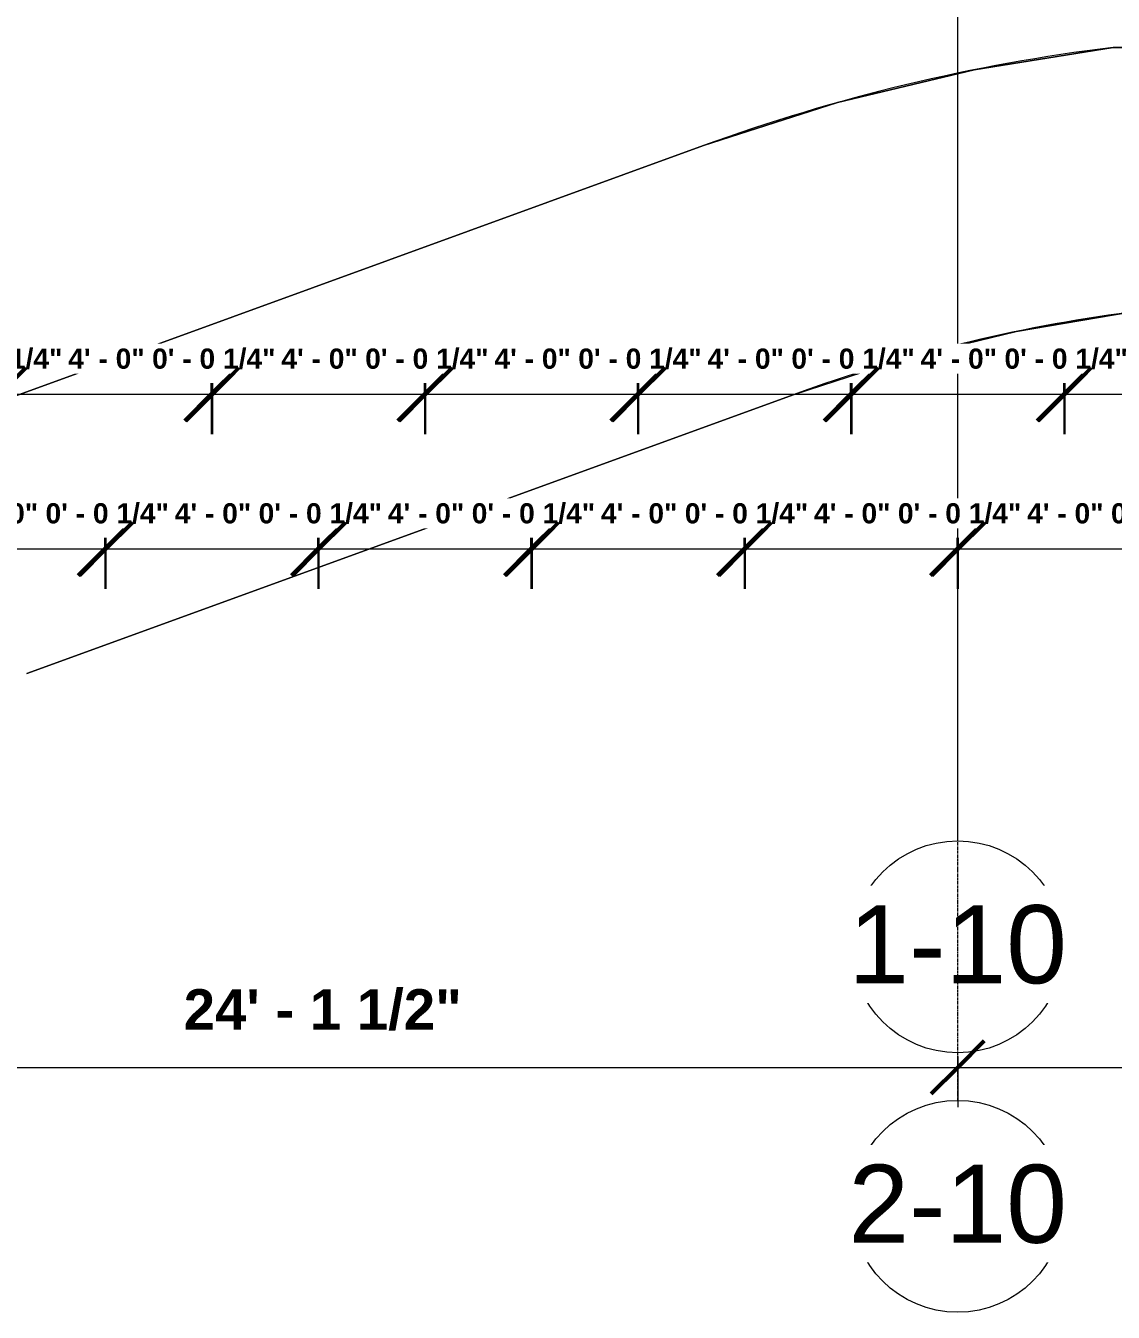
# Model space of a CAD drawing. Header units: inches. Extents: x 21568 to 24810, y -23559 to -20467.
# Drawn here: x 23453.9 to 23700.1, y -23178.6 to -22887.2 of the extents above; entities that cross this region are included whole.
import ezdxf

# ---------------------------------------------------------------- set-up
doc = ezdxf.new("R2010")
doc.units = ezdxf.units.IN
doc.header["$MEASUREMENT"] = 0
doc.linetypes.add('Grid Line 1_2_', pattern=[0.875, 0.5, -0.125, 0.125, -0.125])
for name, color, linetype, lineweight in [('A-ANNO-DIMS', 211, 'Continuous', 9), ('A-ANNO-DIMS-96', 211, 'Continuous', 9), ('A-SITE-ROAD', 130, 'Continuous', 20), ('A-SITE-SWLK', 140, 'Continuous', 20), ('C-TOPO', 7, 'Continuous', 20), ('S-GRID', 1, 'Continuous', 9), ('S-GRID-IDEN', 1, 'Continuous', 9)]:
    doc.layers.add(name, color=color, linetype=linetype, lineweight=lineweight)
doc.styles.add('Arial', font='arial.ttf', dxfattribs={"height": 17.703593})
doc.styles.add('Arial_B', font='arialbd.ttf', dxfattribs={"height": 9.132806})
doc.styles.add('Arial_B_1', font='arialbd.ttf', dxfattribs={"height": 4.566403})
doc.dimstyles.new('OD_Dimension_-_1_16__Tol__1', dxfattribs={"dimscale": 12, "dimtxt": 9, "dimasz": 1, "dimexe": 0.75, "dimexo": 0.5, "dimgap": 0.5, "dimtad": 1, "dimdec": 4, "dimrnd": 0.0625, "dimzin": 1, "dimdsep": 46, "dimlunit": 4, "dimtxsty": 'Arial_B', "dimblk1": 'OBLIQUE', "dimblk2": 'OBLIQUE', "dimsah": 1, "dimcen": 0.09, "dimdle": 0.75, "dimazin": 0, "dimtfac": 1, "dimtdec": 4, "dimtix": 1, "dimtmove": 0, "dimatfit": 3, "dimfxl": 1, "dimtvp": 1, "dimtfill": 1, "dimfrac": 2, "dimtolj": 1, "dimtzin": 0, "dimlwd": 13, "dimlwe": 13, "dimarcsym": 2})
doc.dimstyles.new('OD_Dimension_2_3', dxfattribs={"dimscale": 12, "dimtxt": 4.5, "dimasz": 1, "dimexe": 0.75, "dimexo": 0.5, "dimgap": 0.375, "dimtad": 1, "dimdec": 4, "dimrnd": 0.0625, "dimzin": 1, "dimdsep": 46, "dimlunit": 4, "dimtxsty": 'Arial_B_1', "dimblk1": 'OBLIQUE', "dimblk2": 'OBLIQUE', "dimsah": 1, "dimcen": 0.09, "dimdle": 0.75, "dimazin": 0, "dimtfac": 1, "dimtdec": 4, "dimtix": 1, "dimtmove": 0, "dimatfit": 3, "dimfxl": 1, "dimtvp": 1, "dimtfill": 1, "dimfrac": 2, "dimtolj": 1, "dimtzin": 0, "dimlwd": 13, "dimlwe": 13, "dimarcsym": 2})

# ---------------------------------------------------------------- blocks, each defined once
blk = doc.blocks.new('Grid - Grid Head - Circle-14747-Enlarged First Floor Plan _West_')
at = {"layer": 'S-GRID-IDEN'}
blk.add_circle((0, 0), 0.25, dxfattribs=at)
blk = doc.blocks.new('DIMBLOCK19-Enlarged First Floor Plan _West_')
at = {"layer": 'A-ANNO-DIMS-96', "lineweight": 50}
for p, q in [((23375.39, -23123.14), (23381.39, -23117.14)), ((23664.89, -23123.14), (23670.89, -23117.14)), ((23375.39, -23123.14), (23369.39, -23129.14)), ((23664.89, -23123.14), (23658.89, -23129.14))]:
    blk.add_line(p, q, dxfattribs=at)
at = {"layer": 'A-ANNO-DIMS-96', "lineweight": 13}
for p, q in [((23375.39, -23120.65), (23375.39, -23132.14)), ((23375.39, -23123.14), (23375.39, -23120.65)), ((23664.89, -23120.65), (23664.89, -23132.14)), ((23664.89, -23123.14), (23664.89, -23120.65)), ((23375.39, -23123.14), (23664.89, -23123.14))]:
    blk.add_line(p, q, dxfattribs=at)
at = {"layer": 'A-ANNO-DIMS-96', "color": 0, "lineweight": 13, "insert": (23489.64, -23105.43), "char_height": 9.1328, "width": 73.2, "attachment_point": 1, "line_spacing_factor": 0.938532, "style": 'Arial_B', "bg_fill": 3, "box_fill_scale": 1.25, "bg_fill_color": 0, "bg_fill_transparency": 0}
blk.add_mtext('24\' - 1 1/2"', dxfattribs=at)
blk = doc.blocks.new('_Oblique')
at = {"color": 0, "linetype": 'ByBlock', "lineweight": -2}
blk.add_line((-0.5, -0.5), (0.5, 0.5), dxfattribs=at)
blk = doc.blocks.new('DIMBLOCK20-Enlarged First Floor Plan _West_')
at = {"layer": 'A-ANNO-DIMS-96', "lineweight": 50}
for p, q in [((23664.89, -23123.14), (23670.89, -23117.14)), ((23954.39, -23123.14), (23960.39, -23117.14)), ((23664.89, -23123.14), (23658.89, -23129.14)), ((23954.39, -23123.14), (23948.39, -23129.14))]:
    blk.add_line(p, q, dxfattribs=at)
at = {"layer": 'A-ANNO-DIMS-96', "lineweight": 13}
for p, q in [((23664.89, -23120.65), (23664.89, -23132.14)), ((23664.89, -23123.14), (23664.89, -23120.65)), ((23954.39, -23120.65), (23954.39, -23132.14)), ((23954.39, -23123.14), (23954.39, -23120.65)), ((23664.89, -23123.14), (23954.39, -23123.14))]:
    blk.add_line(p, q, dxfattribs=at)
at = {"layer": 'A-ANNO-DIMS-96', "color": 0, "lineweight": 13, "insert": (23779.14, -23105.43), "char_height": 9.1328, "width": 73.2, "attachment_point": 1, "line_spacing_factor": 0.938532, "style": 'Arial_B', "bg_fill": 3, "box_fill_scale": 1.25, "bg_fill_color": 0, "bg_fill_transparency": 0}
blk.add_mtext('24\' - 1 1/2"', dxfattribs=at)
blk = doc.blocks.new('DIMBLOCK133-Enlarged First Floor Plan _West_')
at = {"layer": 'A-ANNO-DIMS-96', "lineweight": 50}
for p, q in [((23447.64, -22970.65), (23453.64, -22964.65)), ((23447.89, -22970.65), (23453.89, -22964.65)), ((23447.64, -22970.65), (23441.64, -22976.65)), ((23447.89, -22970.65), (23441.89, -22976.65))]:
    blk.add_line(p, q, dxfattribs=at)
at = {"layer": 'A-ANNO-DIMS-96', "lineweight": 13}
for p, q in [((23447.64, -22968.16), (23447.64, -22979.65)), ((23447.64, -22970.65), (23447.64, -22968.16)), ((23447.64, -22970.65), (23447.89, -22970.65)), ((23447.89, -22968.16), (23447.89, -22979.65)), ((23447.89, -22970.65), (23447.89, -22968.16))]:
    blk.add_line(p, q, dxfattribs=at)
at = {"layer": 'A-ANNO-DIMS-96', "color": 0, "lineweight": 13, "insert": (23434.23, -22960.29), "char_height": 4.5664, "width": 32.4857, "attachment_point": 1, "line_spacing_factor": 0.938532, "style": 'Arial_B_1', "bg_fill": 3, "box_fill_scale": 1.25, "bg_fill_color": 0, "bg_fill_transparency": 0}
blk.add_mtext('0\' - 0 1/4"', dxfattribs=at)
blk = doc.blocks.new('DIMBLOCK134-Enlarged First Floor Plan _West_')
at = {"layer": 'A-ANNO-DIMS-96', "lineweight": 50}
for p, q in [((23447.89, -22970.65), (23453.89, -22964.65)), ((23495.89, -22970.65), (23501.89, -22964.65)), ((23447.89, -22970.65), (23441.89, -22976.65)), ((23495.89, -22970.65), (23489.89, -22976.65))]:
    blk.add_line(p, q, dxfattribs=at)
at = {"layer": 'A-ANNO-DIMS-96', "lineweight": 13}
for p, q in [((23447.89, -22968.16), (23447.89, -22979.65)), ((23447.89, -22970.65), (23447.89, -22968.16)), ((23447.89, -22970.65), (23495.89, -22970.65)), ((23495.89, -22968.16), (23495.89, -22979.65)), ((23495.89, -22970.65), (23495.89, -22968.16))]:
    blk.add_line(p, q, dxfattribs=at)
at = {"layer": 'A-ANNO-DIMS-96', "color": 0, "lineweight": 13, "insert": (23463.5, -22960.29), "char_height": 4.566, "width": 20.1429, "attachment_point": 1, "line_spacing_factor": 0.938532, "style": 'Arial_B_1', "bg_fill": 3, "box_fill_scale": 1.25, "bg_fill_color": 0, "bg_fill_transparency": 0}
blk.add_mtext('4\' - 0"', dxfattribs=at)
blk = doc.blocks.new('DIMBLOCK135-Enlarged First Floor Plan _West_')
at = {"layer": 'A-ANNO-DIMS-96', "lineweight": 50}
for p, q in [((23495.89, -22970.65), (23501.89, -22964.65)), ((23496.14, -22970.65), (23502.14, -22964.65)), ((23495.89, -22970.65), (23489.89, -22976.65)), ((23496.14, -22970.65), (23490.14, -22976.65))]:
    blk.add_line(p, q, dxfattribs=at)
at = {"layer": 'A-ANNO-DIMS-96', "lineweight": 13}
for p, q in [((23495.89, -22968.16), (23495.89, -22979.65)), ((23495.89, -22970.65), (23495.89, -22968.16)), ((23495.89, -22970.65), (23496.14, -22970.65)), ((23496.14, -22968.16), (23496.14, -22979.65)), ((23496.14, -22970.65), (23496.14, -22968.16))]:
    blk.add_line(p, q, dxfattribs=at)
at = {"layer": 'A-ANNO-DIMS-96', "color": 0, "lineweight": 13, "insert": (23482.48, -22960.29), "char_height": 4.5664, "width": 32.4857, "attachment_point": 1, "line_spacing_factor": 0.938532, "style": 'Arial_B_1', "bg_fill": 3, "box_fill_scale": 1.25, "bg_fill_color": 0, "bg_fill_transparency": 0}
blk.add_mtext('0\' - 0 1/4"', dxfattribs=at)
blk = doc.blocks.new('DIMBLOCK136-Enlarged First Floor Plan _West_')
at = {"layer": 'A-ANNO-DIMS-96', "lineweight": 50}
for p, q in [((23496.14, -22970.65), (23502.14, -22964.65)), ((23544.14, -22970.65), (23550.14, -22964.65)), ((23496.14, -22970.65), (23490.14, -22976.65)), ((23544.14, -22970.65), (23538.14, -22976.65))]:
    blk.add_line(p, q, dxfattribs=at)
at = {"layer": 'A-ANNO-DIMS-96', "lineweight": 13}
for p, q in [((23496.14, -22968.16), (23496.14, -22979.65)), ((23496.14, -22970.65), (23496.14, -22968.16)), ((23496.14, -22970.65), (23544.14, -22970.65)), ((23544.14, -22968.16), (23544.14, -22979.65)), ((23544.14, -22970.65), (23544.14, -22968.16))]:
    blk.add_line(p, q, dxfattribs=at)
at = {"layer": 'A-ANNO-DIMS-96', "color": 0, "lineweight": 13, "insert": (23511.75, -22960.29), "char_height": 4.566, "width": 20.1429, "attachment_point": 1, "line_spacing_factor": 0.938532, "style": 'Arial_B_1', "bg_fill": 3, "box_fill_scale": 1.25, "bg_fill_color": 0, "bg_fill_transparency": 0}
blk.add_mtext('4\' - 0"', dxfattribs=at)
blk = doc.blocks.new('DIMBLOCK137-Enlarged First Floor Plan _West_')
at = {"layer": 'A-ANNO-DIMS-96', "lineweight": 50}
for p, q in [((23544.14, -22970.65), (23550.14, -22964.65)), ((23544.39, -22970.65), (23550.39, -22964.65)), ((23544.14, -22970.65), (23538.14, -22976.65)), ((23544.39, -22970.65), (23538.39, -22976.65))]:
    blk.add_line(p, q, dxfattribs=at)
at = {"layer": 'A-ANNO-DIMS-96', "lineweight": 13}
for p, q in [((23544.14, -22968.16), (23544.14, -22979.65)), ((23544.14, -22970.65), (23544.14, -22968.16)), ((23544.14, -22970.65), (23544.39, -22970.65)), ((23544.39, -22968.16), (23544.39, -22979.65)), ((23544.39, -22970.65), (23544.39, -22968.16))]:
    blk.add_line(p, q, dxfattribs=at)
at = {"layer": 'A-ANNO-DIMS-96', "color": 0, "lineweight": 13, "insert": (23530.73, -22960.29), "char_height": 4.5664, "width": 32.4857, "attachment_point": 1, "line_spacing_factor": 0.938532, "style": 'Arial_B_1', "bg_fill": 3, "box_fill_scale": 1.25, "bg_fill_color": 0, "bg_fill_transparency": 0}
blk.add_mtext('0\' - 0 1/4"', dxfattribs=at)
blk = doc.blocks.new('DIMBLOCK138-Enlarged First Floor Plan _West_')
at = {"layer": 'A-ANNO-DIMS-96', "lineweight": 50}
for p, q in [((23544.39, -22970.65), (23550.39, -22964.65)), ((23592.39, -22970.65), (23598.39, -22964.65)), ((23544.39, -22970.65), (23538.39, -22976.65)), ((23592.39, -22970.65), (23586.39, -22976.65))]:
    blk.add_line(p, q, dxfattribs=at)
at = {"layer": 'A-ANNO-DIMS-96', "lineweight": 13}
for p, q in [((23544.39, -22968.16), (23544.39, -22979.65)), ((23544.39, -22970.65), (23544.39, -22968.16)), ((23544.39, -22970.65), (23592.39, -22970.65)), ((23592.39, -22968.16), (23592.39, -22979.65)), ((23592.39, -22970.65), (23592.39, -22968.16))]:
    blk.add_line(p, q, dxfattribs=at)
at = {"layer": 'A-ANNO-DIMS-96', "color": 0, "lineweight": 13, "insert": (23560, -22960.29), "char_height": 4.566, "width": 20.1429, "attachment_point": 1, "line_spacing_factor": 0.938532, "style": 'Arial_B_1', "bg_fill": 3, "box_fill_scale": 1.25, "bg_fill_color": 0, "bg_fill_transparency": 0}
blk.add_mtext('4\' - 0"', dxfattribs=at)
blk = doc.blocks.new('DIMBLOCK139-Enlarged First Floor Plan _West_')
at = {"layer": 'A-ANNO-DIMS-96', "lineweight": 50}
for p, q in [((23592.39, -22970.65), (23598.39, -22964.65)), ((23592.64, -22970.65), (23598.64, -22964.65)), ((23592.39, -22970.65), (23586.39, -22976.65)), ((23592.64, -22970.65), (23586.64, -22976.65))]:
    blk.add_line(p, q, dxfattribs=at)
at = {"layer": 'A-ANNO-DIMS-96', "lineweight": 13}
for p, q in [((23592.39, -22968.16), (23592.39, -22979.65)), ((23592.39, -22970.65), (23592.39, -22968.16)), ((23592.39, -22970.65), (23592.64, -22970.65)), ((23592.64, -22968.16), (23592.64, -22979.65)), ((23592.64, -22970.65), (23592.64, -22968.16))]:
    blk.add_line(p, q, dxfattribs=at)
at = {"layer": 'A-ANNO-DIMS-96', "color": 0, "lineweight": 13, "insert": (23578.98, -22960.29), "char_height": 4.5664, "width": 32.4857, "attachment_point": 1, "line_spacing_factor": 0.938532, "style": 'Arial_B_1', "bg_fill": 3, "box_fill_scale": 1.25, "bg_fill_color": 0, "bg_fill_transparency": 0}
blk.add_mtext('0\' - 0 1/4"', dxfattribs=at)
blk = doc.blocks.new('DIMBLOCK140-Enlarged First Floor Plan _West_')
at = {"layer": 'A-ANNO-DIMS-96', "lineweight": 50}
for p, q in [((23592.64, -22970.65), (23598.64, -22964.65)), ((23640.64, -22970.65), (23646.64, -22964.65)), ((23592.64, -22970.65), (23586.64, -22976.65)), ((23640.64, -22970.65), (23634.64, -22976.65))]:
    blk.add_line(p, q, dxfattribs=at)
at = {"layer": 'A-ANNO-DIMS-96', "lineweight": 13}
for p, q in [((23592.64, -22968.16), (23592.64, -22979.65)), ((23592.64, -22970.65), (23592.64, -22968.16)), ((23592.64, -22970.65), (23640.64, -22970.65)), ((23640.64, -22968.16), (23640.64, -22979.65)), ((23640.64, -22970.65), (23640.64, -22968.16))]:
    blk.add_line(p, q, dxfattribs=at)
at = {"layer": 'A-ANNO-DIMS-96', "color": 0, "lineweight": 13, "insert": (23608.25, -22960.29), "char_height": 4.566, "width": 20.1429, "attachment_point": 1, "line_spacing_factor": 0.938532, "style": 'Arial_B_1', "bg_fill": 3, "box_fill_scale": 1.25, "bg_fill_color": 0, "bg_fill_transparency": 0}
blk.add_mtext('4\' - 0"', dxfattribs=at)
blk = doc.blocks.new('DIMBLOCK141-Enlarged First Floor Plan _West_')
at = {"layer": 'A-ANNO-DIMS-96', "lineweight": 50}
for p, q in [((23640.64, -22970.65), (23646.64, -22964.65)), ((23640.89, -22970.65), (23646.89, -22964.65)), ((23640.64, -22970.65), (23634.64, -22976.65)), ((23640.89, -22970.65), (23634.89, -22976.65))]:
    blk.add_line(p, q, dxfattribs=at)
at = {"layer": 'A-ANNO-DIMS-96', "lineweight": 13}
for p, q in [((23640.64, -22968.16), (23640.64, -22979.65)), ((23640.64, -22970.65), (23640.64, -22968.16)), ((23640.64, -22970.65), (23640.89, -22970.65)), ((23640.89, -22968.16), (23640.89, -22979.65)), ((23640.89, -22970.65), (23640.89, -22968.16))]:
    blk.add_line(p, q, dxfattribs=at)
at = {"layer": 'A-ANNO-DIMS-96', "color": 0, "lineweight": 13, "insert": (23627.23, -22960.29), "char_height": 4.5664, "width": 32.4857, "attachment_point": 1, "line_spacing_factor": 0.938532, "style": 'Arial_B_1', "bg_fill": 3, "box_fill_scale": 1.25, "bg_fill_color": 0, "bg_fill_transparency": 0}
blk.add_mtext('0\' - 0 1/4"', dxfattribs=at)
blk = doc.blocks.new('DIMBLOCK142-Enlarged First Floor Plan _West_')
at = {"layer": 'A-ANNO-DIMS-96', "lineweight": 50}
for p, q in [((23640.89, -22970.65), (23646.89, -22964.65)), ((23688.89, -22970.65), (23694.89, -22964.65)), ((23640.89, -22970.65), (23634.89, -22976.65)), ((23688.89, -22970.65), (23682.89, -22976.65))]:
    blk.add_line(p, q, dxfattribs=at)
at = {"layer": 'A-ANNO-DIMS-96', "lineweight": 13}
for p, q in [((23640.89, -22968.16), (23640.89, -22979.65)), ((23640.89, -22970.65), (23640.89, -22968.16)), ((23640.89, -22970.65), (23688.89, -22970.65)), ((23688.89, -22968.16), (23688.89, -22979.65)), ((23688.89, -22970.65), (23688.89, -22968.16))]:
    blk.add_line(p, q, dxfattribs=at)
at = {"layer": 'A-ANNO-DIMS-96', "color": 0, "lineweight": 13, "insert": (23656.5, -22960.29), "char_height": 4.566, "width": 20.1429, "attachment_point": 1, "line_spacing_factor": 0.938532, "style": 'Arial_B_1', "bg_fill": 3, "box_fill_scale": 1.25, "bg_fill_color": 0, "bg_fill_transparency": 0}
blk.add_mtext('4\' - 0"', dxfattribs=at)
blk = doc.blocks.new('DIMBLOCK143-Enlarged First Floor Plan _West_')
at = {"layer": 'A-ANNO-DIMS-96', "lineweight": 50}
for p, q in [((23688.89, -22970.65), (23694.89, -22964.65)), ((23689.14, -22970.65), (23695.14, -22964.65)), ((23688.89, -22970.65), (23682.89, -22976.65)), ((23689.14, -22970.65), (23683.14, -22976.65))]:
    blk.add_line(p, q, dxfattribs=at)
at = {"layer": 'A-ANNO-DIMS-96', "lineweight": 13}
for p, q in [((23688.89, -22968.16), (23688.89, -22979.65)), ((23688.89, -22970.65), (23688.89, -22968.16)), ((23688.89, -22970.65), (23689.14, -22970.65)), ((23689.14, -22968.16), (23689.14, -22979.65)), ((23689.14, -22970.65), (23689.14, -22968.16))]:
    blk.add_line(p, q, dxfattribs=at)
at = {"layer": 'A-ANNO-DIMS-96', "color": 0, "lineweight": 13, "insert": (23675.48, -22960.29), "char_height": 4.5664, "width": 32.4857, "attachment_point": 1, "line_spacing_factor": 0.938532, "style": 'Arial_B_1', "bg_fill": 3, "box_fill_scale": 1.25, "bg_fill_color": 0, "bg_fill_transparency": 0}
blk.add_mtext('0\' - 0 1/4"', dxfattribs=at)
blk = doc.blocks.new('DIMBLOCK144-Enlarged First Floor Plan _West_')
at = {"layer": 'A-ANNO-DIMS-96', "lineweight": 50}
for p, q in [((23689.14, -22970.65), (23695.14, -22964.65)), ((23737.14, -22970.65), (23743.14, -22964.65)), ((23689.14, -22970.65), (23683.14, -22976.65)), ((23737.14, -22970.65), (23731.14, -22976.65))]:
    blk.add_line(p, q, dxfattribs=at)
at = {"layer": 'A-ANNO-DIMS-96', "lineweight": 13}
for p, q in [((23689.14, -22968.16), (23689.14, -22979.65)), ((23689.14, -22970.65), (23689.14, -22968.16)), ((23689.14, -22970.65), (23737.14, -22970.65)), ((23737.14, -22968.16), (23737.14, -22979.65)), ((23737.14, -22970.65), (23737.14, -22968.16))]:
    blk.add_line(p, q, dxfattribs=at)
at = {"layer": 'A-ANNO-DIMS-96', "color": 0, "lineweight": 13, "insert": (23704.75, -22960.29), "char_height": 4.566, "width": 20.1429, "attachment_point": 1, "line_spacing_factor": 0.938532, "style": 'Arial_B_1', "bg_fill": 3, "box_fill_scale": 1.25, "bg_fill_color": 0, "bg_fill_transparency": 0}
blk.add_mtext('4\' - 0"', dxfattribs=at)
blk = doc.blocks.new('DIMBLOCK270-Enlarged First Floor Plan _West_')
at = {"layer": 'A-ANNO-DIMS-96', "lineweight": 50}
for p, q in [((23423.77, -23005.69), (23429.77, -22999.69)), ((23471.77, -23005.69), (23477.77, -22999.69)), ((23423.77, -23005.69), (23417.77, -23011.69)), ((23471.77, -23005.69), (23465.77, -23011.69))]:
    blk.add_line(p, q, dxfattribs=at)
at = {"layer": 'A-ANNO-DIMS-96', "lineweight": 13}
for p, q in [((23423.77, -23003.2), (23423.77, -23014.69)), ((23423.77, -23005.69), (23423.77, -23003.2)), ((23423.77, -23005.69), (23471.77, -23005.69)), ((23471.77, -23003.2), (23471.77, -23014.69)), ((23471.77, -23005.69), (23471.77, -23003.2))]:
    blk.add_line(p, q, dxfattribs=at)
at = {"layer": 'A-ANNO-DIMS-96', "color": 0, "lineweight": 13, "insert": (23439.37, -22995.33), "char_height": 4.566, "width": 20.1429, "attachment_point": 1, "line_spacing_factor": 0.938532, "style": 'Arial_B_1', "bg_fill": 3, "box_fill_scale": 1.25, "bg_fill_color": 0, "bg_fill_transparency": 0}
blk.add_mtext('4\' - 0"', dxfattribs=at)
blk = doc.blocks.new('DIMBLOCK271-Enlarged First Floor Plan _West_')
at = {"layer": 'A-ANNO-DIMS-96', "lineweight": 50}
for p, q in [((23471.77, -23005.69), (23477.77, -22999.69)), ((23472.02, -23005.69), (23478.02, -22999.69)), ((23471.77, -23005.69), (23465.77, -23011.69)), ((23472.02, -23005.69), (23466.02, -23011.69))]:
    blk.add_line(p, q, dxfattribs=at)
at = {"layer": 'A-ANNO-DIMS-96', "lineweight": 13}
for p, q in [((23471.77, -23003.2), (23471.77, -23014.69)), ((23471.77, -23005.69), (23471.77, -23003.2)), ((23471.77, -23005.69), (23472.02, -23005.69)), ((23472.02, -23003.2), (23472.02, -23014.69)), ((23472.02, -23005.69), (23472.02, -23003.2))]:
    blk.add_line(p, q, dxfattribs=at)
at = {"layer": 'A-ANNO-DIMS-96', "color": 0, "lineweight": 13, "insert": (23458.35, -22995.33), "char_height": 4.5664, "width": 32.4857, "attachment_point": 1, "line_spacing_factor": 0.938532, "style": 'Arial_B_1', "bg_fill": 3, "box_fill_scale": 1.25, "bg_fill_color": 0, "bg_fill_transparency": 0}
blk.add_mtext('0\' - 0 1/4"', dxfattribs=at)
blk = doc.blocks.new('DIMBLOCK272-Enlarged First Floor Plan _West_')
at = {"layer": 'A-ANNO-DIMS-96', "lineweight": 50}
for p, q in [((23472.02, -23005.69), (23478.02, -22999.69)), ((23520.02, -23005.69), (23526.02, -22999.69)), ((23472.02, -23005.69), (23466.02, -23011.69)), ((23520.02, -23005.69), (23514.02, -23011.69))]:
    blk.add_line(p, q, dxfattribs=at)
at = {"layer": 'A-ANNO-DIMS-96', "lineweight": 13}
for p, q in [((23472.02, -23003.2), (23472.02, -23014.69)), ((23472.02, -23005.69), (23472.02, -23003.2)), ((23472.02, -23005.69), (23520.02, -23005.69)), ((23520.02, -23003.2), (23520.02, -23014.69)), ((23520.02, -23005.69), (23520.02, -23003.2))]:
    blk.add_line(p, q, dxfattribs=at)
at = {"layer": 'A-ANNO-DIMS-96', "color": 0, "lineweight": 13, "insert": (23487.62, -22995.33), "char_height": 4.566, "width": 20.1429, "attachment_point": 1, "line_spacing_factor": 0.938532, "style": 'Arial_B_1', "bg_fill": 3, "box_fill_scale": 1.25, "bg_fill_color": 0, "bg_fill_transparency": 0}
blk.add_mtext('4\' - 0"', dxfattribs=at)
blk = doc.blocks.new('DIMBLOCK273-Enlarged First Floor Plan _West_')
at = {"layer": 'A-ANNO-DIMS-96', "lineweight": 50}
for p, q in [((23520.02, -23005.69), (23526.02, -22999.69)), ((23520.27, -23005.69), (23526.27, -22999.69)), ((23520.02, -23005.69), (23514.02, -23011.69)), ((23520.27, -23005.69), (23514.27, -23011.69))]:
    blk.add_line(p, q, dxfattribs=at)
at = {"layer": 'A-ANNO-DIMS-96', "lineweight": 13}
for p, q in [((23520.02, -23003.2), (23520.02, -23014.69)), ((23520.02, -23005.69), (23520.02, -23003.2)), ((23520.02, -23005.69), (23520.27, -23005.69)), ((23520.27, -23003.2), (23520.27, -23014.69)), ((23520.27, -23005.69), (23520.27, -23003.2))]:
    blk.add_line(p, q, dxfattribs=at)
at = {"layer": 'A-ANNO-DIMS-96', "color": 0, "lineweight": 13, "insert": (23506.6, -22995.33), "char_height": 4.5664, "width": 32.4857, "attachment_point": 1, "line_spacing_factor": 0.938532, "style": 'Arial_B_1', "bg_fill": 3, "box_fill_scale": 1.25, "bg_fill_color": 0, "bg_fill_transparency": 0}
blk.add_mtext('0\' - 0 1/4"', dxfattribs=at)
blk = doc.blocks.new('DIMBLOCK274-Enlarged First Floor Plan _West_')
at = {"layer": 'A-ANNO-DIMS-96', "lineweight": 50}
for p, q in [((23520.27, -23005.69), (23526.27, -22999.69)), ((23568.27, -23005.69), (23574.27, -22999.69)), ((23520.27, -23005.69), (23514.27, -23011.69)), ((23568.27, -23005.69), (23562.27, -23011.69))]:
    blk.add_line(p, q, dxfattribs=at)
at = {"layer": 'A-ANNO-DIMS-96', "lineweight": 13}
for p, q in [((23520.27, -23003.2), (23520.27, -23014.69)), ((23520.27, -23005.69), (23520.27, -23003.2)), ((23520.27, -23005.69), (23568.27, -23005.69)), ((23568.27, -23003.2), (23568.27, -23014.69)), ((23568.27, -23005.69), (23568.27, -23003.2))]:
    blk.add_line(p, q, dxfattribs=at)
at = {"layer": 'A-ANNO-DIMS-96', "color": 0, "lineweight": 13, "insert": (23535.87, -22995.33), "char_height": 4.566, "width": 20.1429, "attachment_point": 1, "line_spacing_factor": 0.938532, "style": 'Arial_B_1', "bg_fill": 3, "box_fill_scale": 1.25, "bg_fill_color": 0, "bg_fill_transparency": 0}
blk.add_mtext('4\' - 0"', dxfattribs=at)
blk = doc.blocks.new('DIMBLOCK275-Enlarged First Floor Plan _West_')
at = {"layer": 'A-ANNO-DIMS-96', "lineweight": 50}
for p, q in [((23568.27, -23005.69), (23574.27, -22999.69)), ((23568.52, -23005.69), (23574.52, -22999.69)), ((23568.27, -23005.69), (23562.27, -23011.69)), ((23568.52, -23005.69), (23562.52, -23011.69))]:
    blk.add_line(p, q, dxfattribs=at)
at = {"layer": 'A-ANNO-DIMS-96', "lineweight": 13}
for p, q in [((23568.27, -23003.2), (23568.27, -23014.69)), ((23568.27, -23005.69), (23568.27, -23003.2)), ((23568.27, -23005.69), (23568.52, -23005.69)), ((23568.52, -23003.2), (23568.52, -23014.69)), ((23568.52, -23005.69), (23568.52, -23003.2))]:
    blk.add_line(p, q, dxfattribs=at)
at = {"layer": 'A-ANNO-DIMS-96', "color": 0, "lineweight": 13, "insert": (23554.85, -22995.33), "char_height": 4.5664, "width": 32.4857, "attachment_point": 1, "line_spacing_factor": 0.938532, "style": 'Arial_B_1', "bg_fill": 3, "box_fill_scale": 1.25, "bg_fill_color": 0, "bg_fill_transparency": 0}
blk.add_mtext('0\' - 0 1/4"', dxfattribs=at)
blk = doc.blocks.new('DIMBLOCK276-Enlarged First Floor Plan _West_')
at = {"layer": 'A-ANNO-DIMS-96', "lineweight": 50}
for p, q in [((23568.52, -23005.69), (23574.52, -22999.69)), ((23616.52, -23005.69), (23622.52, -22999.69)), ((23568.52, -23005.69), (23562.52, -23011.69)), ((23616.52, -23005.69), (23610.52, -23011.69))]:
    blk.add_line(p, q, dxfattribs=at)
at = {"layer": 'A-ANNO-DIMS-96', "lineweight": 13}
for p, q in [((23568.52, -23003.2), (23568.52, -23014.69)), ((23568.52, -23005.69), (23568.52, -23003.2)), ((23568.52, -23005.69), (23616.52, -23005.69)), ((23616.52, -23003.2), (23616.52, -23014.69)), ((23616.52, -23005.69), (23616.52, -23003.2))]:
    blk.add_line(p, q, dxfattribs=at)
at = {"layer": 'A-ANNO-DIMS-96', "color": 0, "lineweight": 13, "insert": (23584.12, -22995.33), "char_height": 4.566, "width": 20.1429, "attachment_point": 1, "line_spacing_factor": 0.938532, "style": 'Arial_B_1', "bg_fill": 3, "box_fill_scale": 1.25, "bg_fill_color": 0, "bg_fill_transparency": 0}
blk.add_mtext('4\' - 0"', dxfattribs=at)
blk = doc.blocks.new('DIMBLOCK277-Enlarged First Floor Plan _West_')
at = {"layer": 'A-ANNO-DIMS-96', "lineweight": 50}
for p, q in [((23616.52, -23005.69), (23622.52, -22999.69)), ((23616.77, -23005.69), (23622.77, -22999.69)), ((23616.52, -23005.69), (23610.52, -23011.69)), ((23616.77, -23005.69), (23610.77, -23011.69))]:
    blk.add_line(p, q, dxfattribs=at)
at = {"layer": 'A-ANNO-DIMS-96', "lineweight": 13}
for p, q in [((23616.52, -23003.2), (23616.52, -23014.69)), ((23616.52, -23005.69), (23616.52, -23003.2)), ((23616.52, -23005.69), (23616.77, -23005.69)), ((23616.77, -23003.2), (23616.77, -23014.69)), ((23616.77, -23005.69), (23616.77, -23003.2))]:
    blk.add_line(p, q, dxfattribs=at)
at = {"layer": 'A-ANNO-DIMS-96', "color": 0, "lineweight": 13, "insert": (23603.1, -22995.33), "char_height": 4.5664, "width": 32.4857, "attachment_point": 1, "line_spacing_factor": 0.938532, "style": 'Arial_B_1', "bg_fill": 3, "box_fill_scale": 1.25, "bg_fill_color": 0, "bg_fill_transparency": 0}
blk.add_mtext('0\' - 0 1/4"', dxfattribs=at)
blk = doc.blocks.new('DIMBLOCK278-Enlarged First Floor Plan _West_')
at = {"layer": 'A-ANNO-DIMS-96', "lineweight": 50}
for p, q in [((23616.77, -23005.69), (23622.77, -22999.69)), ((23664.77, -23005.69), (23670.77, -22999.69)), ((23616.77, -23005.69), (23610.77, -23011.69)), ((23664.77, -23005.69), (23658.77, -23011.69))]:
    blk.add_line(p, q, dxfattribs=at)
at = {"layer": 'A-ANNO-DIMS-96', "lineweight": 13}
for p, q in [((23616.77, -23003.2), (23616.77, -23014.69)), ((23616.77, -23005.69), (23616.77, -23003.2)), ((23616.77, -23005.69), (23664.77, -23005.69)), ((23664.77, -23003.2), (23664.77, -23014.69)), ((23664.77, -23005.69), (23664.77, -23003.2))]:
    blk.add_line(p, q, dxfattribs=at)
at = {"layer": 'A-ANNO-DIMS-96', "color": 0, "lineweight": 13, "insert": (23632.37, -22995.33), "char_height": 4.566, "width": 20.1429, "attachment_point": 1, "line_spacing_factor": 0.938532, "style": 'Arial_B_1', "bg_fill": 3, "box_fill_scale": 1.25, "bg_fill_color": 0, "bg_fill_transparency": 0}
blk.add_mtext('4\' - 0"', dxfattribs=at)
blk = doc.blocks.new('DIMBLOCK279-Enlarged First Floor Plan _West_')
at = {"layer": 'A-ANNO-DIMS-96', "lineweight": 50}
for p, q in [((23664.77, -23005.69), (23670.77, -22999.69)), ((23665.02, -23005.69), (23671.02, -22999.69)), ((23664.77, -23005.69), (23658.77, -23011.69)), ((23665.02, -23005.69), (23659.02, -23011.69))]:
    blk.add_line(p, q, dxfattribs=at)
at = {"layer": 'A-ANNO-DIMS-96', "lineweight": 13}
for p, q in [((23664.77, -23003.2), (23664.77, -23014.69)), ((23664.77, -23005.69), (23664.77, -23003.2)), ((23664.77, -23005.69), (23665.02, -23005.69)), ((23665.02, -23003.2), (23665.02, -23014.69)), ((23665.02, -23005.69), (23665.02, -23003.2))]:
    blk.add_line(p, q, dxfattribs=at)
at = {"layer": 'A-ANNO-DIMS-96', "color": 0, "lineweight": 13, "insert": (23651.35, -22995.33), "char_height": 4.5664, "width": 32.4857, "attachment_point": 1, "line_spacing_factor": 0.938532, "style": 'Arial_B_1', "bg_fill": 3, "box_fill_scale": 1.25, "bg_fill_color": 0, "bg_fill_transparency": 0}
blk.add_mtext('0\' - 0 1/4"', dxfattribs=at)
blk = doc.blocks.new('DIMBLOCK280-Enlarged First Floor Plan _West_')
at = {"layer": 'A-ANNO-DIMS-96', "lineweight": 50}
for p, q in [((23665.02, -23005.69), (23671.02, -22999.69)), ((23713.02, -23005.69), (23719.02, -22999.69)), ((23665.02, -23005.69), (23659.02, -23011.69)), ((23713.02, -23005.69), (23707.02, -23011.69))]:
    blk.add_line(p, q, dxfattribs=at)
at = {"layer": 'A-ANNO-DIMS-96', "lineweight": 13}
for p, q in [((23665.02, -23003.2), (23665.02, -23014.69)), ((23665.02, -23005.69), (23665.02, -23003.2)), ((23665.02, -23005.69), (23713.02, -23005.69)), ((23713.02, -23003.2), (23713.02, -23014.69)), ((23713.02, -23005.69), (23713.02, -23003.2))]:
    blk.add_line(p, q, dxfattribs=at)
at = {"layer": 'A-ANNO-DIMS-96', "color": 0, "lineweight": 13, "insert": (23680.62, -22995.33), "char_height": 4.566, "width": 20.1429, "attachment_point": 1, "line_spacing_factor": 0.938532, "style": 'Arial_B_1', "bg_fill": 3, "box_fill_scale": 1.25, "bg_fill_color": 0, "bg_fill_transparency": 0}
blk.add_mtext('4\' - 0"', dxfattribs=at)
blk = doc.blocks.new('DIMBLOCK281-Enlarged First Floor Plan _West_')
at = {"layer": 'A-ANNO-DIMS-96', "lineweight": 50}
for p, q in [((23713.02, -23005.69), (23719.02, -22999.69)), ((23713.27, -23005.69), (23719.27, -22999.69)), ((23713.02, -23005.69), (23707.02, -23011.69)), ((23713.27, -23005.69), (23707.27, -23011.69))]:
    blk.add_line(p, q, dxfattribs=at)
at = {"layer": 'A-ANNO-DIMS-96', "lineweight": 13}
for p, q in [((23713.02, -23003.2), (23713.02, -23014.69)), ((23713.02, -23005.69), (23713.02, -23003.2)), ((23713.02, -23005.69), (23713.27, -23005.69)), ((23713.27, -23003.2), (23713.27, -23014.69)), ((23713.27, -23005.69), (23713.27, -23003.2))]:
    blk.add_line(p, q, dxfattribs=at)
at = {"layer": 'A-ANNO-DIMS-96', "color": 0, "lineweight": 13, "insert": (23699.6, -22995.33), "char_height": 4.5664, "width": 32.4857, "attachment_point": 1, "line_spacing_factor": 0.938532, "style": 'Arial_B_1', "bg_fill": 3, "box_fill_scale": 1.25, "bg_fill_color": 0, "bg_fill_transparency": 0}
blk.add_mtext('0\' - 0 1/4"', dxfattribs=at)

msp = doc.modelspace()

# ---------------------------------------------------------------- linework, layer by layer
at = {"layer": 'A-SITE-ROAD', "color": 43, "lineweight": 13}
msp.add_line((23454.10372, -23033.92455), (23627.84552, -22970.68771), dxfattribs=at)
msp.add_arc((23750.97277, -23308.97705), 360, 97.5128826, 110, dxfattribs=at)
at = {"layer": 'A-SITE-SWLK', "color": 43, "lineweight": 13}
msp.add_line((23303.21376, -23024.99334), (23607.32431, -22914.30615), dxfattribs=at)
msp.add_arc((23750.97277, -23308.97705), 420, 96.9548648, 110, dxfattribs=at)
at = {"layer": 'C-TOPO', "color": 43, "lineweight": 13}
for p, q in [((23668.65234, -22897.12354), (23700.11572, -22892.06689)), ((23700.11572, -22892.06689), (23668.65234, -22897.12354)), ((23700.11572, -22892.06689), (23954.26465, -22892.06689)), ((23954.26465, -22892.06689), (23700.11572, -22892.06689)), ((23637.66211, -22904.55029), (23668.65234, -22897.12354)), ((23668.65234, -22897.12354), (23637.66211, -22904.55029)), ((23607.32373, -22914.30615), (23637.66211, -22904.55029)), ((23637.66211, -22904.55029), (23607.32373, -22914.30615)), ((23303.21338, -23024.99268), (23607.32373, -22914.30615)), ((23607.32373, -22914.30615), (23303.21338, -23024.99268)), ((23703.90381, -22952.06689), (23678.12109, -22956.4248)), ((23678.12109, -22956.4248), (23703.90381, -22952.06689)), ((23678.12109, -22956.4248), (23652.7251, -22962.64307)), ((23652.7251, -22962.64307), (23678.12109, -22956.4248)), ((23627.84619, -22970.68799), (23652.7251, -22962.64307)), ((23627.84619, -22970.68799), (23652.7251, -22962.64307)), ((23627.84619, -22970.68799), (23454.10339, -23033.92455)), ((23454.10339, -23033.92455), (23627.84619, -22970.68799))]:
    msp.add_line(p, q, dxfattribs=at)
at = {"layer": 'S-GRID', "linetype": 'Grid Line 1_2_'}
msp.add_line((23664.89023, -23071.83025), (23664.89023, -20713.12653), dxfattribs=at)

# ---------------------------------------------------------------- block references
at = {"layer": 'S-GRID-IDEN', "xscale": 95.99999999999994, "yscale": 95.99999999999994, "zscale": 95.99999999999994}
for p in [(23664.89023, -23095.83025), (23664.89023, -23154.6211)]:
    msp.add_blockref('Grid - Grid Head - Circle-14747-Enlarged First Floor Plan _West_', p, dxfattribs=at)

# ---------------------------------------------------------------- next in the draw order: texts
at = {"layer": 'S-GRID-IDEN', "char_height": 17.703593, "width": 58.968, "attachment_point": 2, "line_spacing_factor": 0.938532, "style": 'Arial', "bg_fill": 3, "box_fill_scale": 1.25, "bg_fill_color": 0, "bg_fill_transparency": 0}
for s, insert in [('1-10', (23664.88561, -23086.39338)), ('2-10', (23664.88561, -23145.18424))]:
    msp.add_mtext(s, dxfattribs=dict(at, insert=insert))

# ---------------------------------------------------------------- next in the draw order: dimensions: what is measured, and where the dimension line sits
at = {"layer": 'A-ANNO-DIMS', "lineweight": 13}
for base, p1, p2, override, picture, middle in [((23447.89023, -22970.64582), (23447.64023, -22962.16053), (23447.89023, -22962.16053), {"dimpost": '<>', "dimfxl": 0.25}, 'DIMBLOCK133-Enlarged First Floor Plan _West_', (23447.76523, -22963.78474)), ((23471.76523, -23005.68557), (23423.76523, -22997.20029), (23471.76523, -22997.20029), {"dimpost": '<>', "dimfxl": 48}, 'DIMBLOCK270-Enlarged First Floor Plan _West_', (23447.76523, -22998.85409))]:
    dim = msp.add_linear_dim(base=base, p1=p1, p2=p2, dimstyle='OD_Dimension_2_3', override=override, dxfattribs=at)
    dim.commit()
    dim.dimension.update_dxf_attribs({"geometry": picture, "text_midpoint": middle})

# ---------------------------------------------------------------- next in the draw order: linework, layer by layer
at = {"layer": 'S-GRID', "linetype": 'Grid Line 1_2_'}
msp.add_line((23664.89023, -23130.6211), (23664.89023, -20902.42781), dxfattribs=at)

# ---------------------------------------------------------------- next in the draw order: dimensions: what is measured, and where the dimension line sits
at = {"layer": 'A-ANNO-DIMS', "lineweight": 13}
for base, p1, p2, override, picture, middle in [((23495.89023, -22970.64582), (23447.89023, -22962.16053), (23495.89023, -22962.16053), {"dimpost": '<>', "dimfxl": 48}, 'DIMBLOCK134-Enlarged First Floor Plan _West_', (23471.89023, -22963.81433)), ((23472.01523, -23005.68557), (23471.76523, -22997.20029), (23472.01523, -22997.20029), {"dimpost": '<>', "dimfxl": 0.25}, 'DIMBLOCK271-Enlarged First Floor Plan _West_', (23471.89023, -22998.8245))]:
    dim = msp.add_linear_dim(base=base, p1=p1, p2=p2, dimstyle='OD_Dimension_2_3', override=override, dxfattribs=at)
    dim.commit()
    dim.dimension.update_dxf_attribs({"geometry": picture, "text_midpoint": middle})

# ---------------------------------------------------------------- next in the draw order: dimensions: what is measured, and where the dimension line sits
for base, p1, p2, dimstyle, override, picture, middle in [((23496.14023, -22970.64582), (23495.89023, -22962.16053), (23496.14023, -22962.16053), 'OD_Dimension_2_3', {"dimpost": '<>', "dimfxl": 0.25}, 'DIMBLOCK135-Enlarged First Floor Plan _West_', (23496.01523, -22963.78474)), ((23520.01523, -23005.68557), (23472.01523, -22997.20029), (23520.01523, -22997.20029), 'OD_Dimension_2_3', {"dimpost": '<>', "dimfxl": 48}, 'DIMBLOCK272-Enlarged First Floor Plan _West_', (23496.01523, -22998.85409)), ((23664.89023, -23123.13626), (23375.39023, -23114.65098), (23664.89023, -23114.65098), 'OD_Dimension_-_1_16__Tol__1', {"dimpost": '<>', "dimfxl": 289.5}, 'DIMBLOCK19-Enlarged First Floor Plan _West_', (23520.14023, -23112.41411))]:
    dim = msp.add_linear_dim(base=base, p1=p1, p2=p2, dimstyle=dimstyle, override=override, dxfattribs=at)
    dim.commit()
    dim.dimension.update_dxf_attribs({"geometry": picture, "text_midpoint": middle})

# ---------------------------------------------------------------- next in the draw order: dimensions: what is measured, and where the dimension line sits
for base, p1, p2, dimstyle, override, picture, middle in [((23544.14023, -22970.64582), (23496.14023, -22962.16053), (23544.14023, -22962.16053), 'OD_Dimension_2_3', {"dimpost": '<>', "dimfxl": 48}, 'DIMBLOCK136-Enlarged First Floor Plan _West_', (23520.14023, -22963.81433)), ((23520.26523, -23005.68557), (23520.01523, -22997.20029), (23520.26523, -22997.20029), 'OD_Dimension_2_3', {"dimpost": '<>', "dimfxl": 0.25}, 'DIMBLOCK273-Enlarged First Floor Plan _West_', (23520.14023, -22998.8245)), ((23954.39023, -23123.13626), (23664.89023, -23114.65098), (23954.39023, -23114.65098), 'OD_Dimension_-_1_16__Tol__1', {"dimpost": '<>', "dimfxl": 289.5}, 'DIMBLOCK20-Enlarged First Floor Plan _West_', (23809.64023, -23112.41411))]:
    dim = msp.add_linear_dim(base=base, p1=p1, p2=p2, dimstyle=dimstyle, override=override, dxfattribs=at)
    dim.commit()
    dim.dimension.update_dxf_attribs({"geometry": picture, "text_midpoint": middle})

# ---------------------------------------------------------------- next in the draw order: dimensions: what is measured, and where the dimension line sits
for base, p1, p2, override, picture, middle in [((23544.39023, -22970.64582), (23544.14023, -22962.16053), (23544.39023, -22962.16053), {"dimpost": '<>', "dimfxl": 0.25}, 'DIMBLOCK137-Enlarged First Floor Plan _West_', (23544.26523, -22963.78474)), ((23568.26523, -23005.68557), (23520.26523, -22997.20029), (23568.26523, -22997.20029), {"dimpost": '<>', "dimfxl": 48}, 'DIMBLOCK274-Enlarged First Floor Plan _West_', (23544.26523, -22998.85409))]:
    dim = msp.add_linear_dim(base=base, p1=p1, p2=p2, dimstyle='OD_Dimension_2_3', override=override, dxfattribs=at)
    dim.commit()
    dim.dimension.update_dxf_attribs({"geometry": picture, "text_midpoint": middle})

# ---------------------------------------------------------------- next in the draw order: dimensions: what is measured, and where the dimension line sits
for base, p1, p2, override, picture, middle in [((23592.39023, -22970.64582), (23544.39023, -22962.16053), (23592.39023, -22962.16053), {"dimpost": '<>', "dimfxl": 48}, 'DIMBLOCK138-Enlarged First Floor Plan _West_', (23568.39023, -22963.81433)), ((23568.51523, -23005.68557), (23568.26523, -22997.20029), (23568.51523, -22997.20029), {"dimpost": '<>', "dimfxl": 0.25}, 'DIMBLOCK275-Enlarged First Floor Plan _West_', (23568.39023, -22998.8245))]:
    dim = msp.add_linear_dim(base=base, p1=p1, p2=p2, dimstyle='OD_Dimension_2_3', override=override, dxfattribs=at)
    dim.commit()
    dim.dimension.update_dxf_attribs({"geometry": picture, "text_midpoint": middle})

# ---------------------------------------------------------------- next in the draw order: dimensions: what is measured, and where the dimension line sits
for base, p1, p2, override, picture, middle in [((23592.64023, -22970.64582), (23592.39023, -22962.16053), (23592.64023, -22962.16053), {"dimpost": '<>', "dimfxl": 0.25}, 'DIMBLOCK139-Enlarged First Floor Plan _West_', (23592.51523, -22963.78474)), ((23616.51523, -23005.68557), (23568.51523, -22997.20029), (23616.51523, -22997.20029), {"dimpost": '<>', "dimfxl": 48}, 'DIMBLOCK276-Enlarged First Floor Plan _West_', (23592.51523, -22998.85409))]:
    dim = msp.add_linear_dim(base=base, p1=p1, p2=p2, dimstyle='OD_Dimension_2_3', override=override, dxfattribs=at)
    dim.commit()
    dim.dimension.update_dxf_attribs({"geometry": picture, "text_midpoint": middle})

# ---------------------------------------------------------------- next in the draw order: dimensions: what is measured, and where the dimension line sits
for base, p1, p2, override, picture, middle in [((23640.64023, -22970.64582), (23592.64023, -22962.16053), (23640.64023, -22962.16053), {"dimpost": '<>', "dimfxl": 48}, 'DIMBLOCK140-Enlarged First Floor Plan _West_', (23616.64023, -22963.81433)), ((23616.76523, -23005.68557), (23616.51523, -22997.20029), (23616.76523, -22997.20029), {"dimpost": '<>', "dimfxl": 0.25}, 'DIMBLOCK277-Enlarged First Floor Plan _West_', (23616.64023, -22998.8245))]:
    dim = msp.add_linear_dim(base=base, p1=p1, p2=p2, dimstyle='OD_Dimension_2_3', override=override, dxfattribs=at)
    dim.commit()
    dim.dimension.update_dxf_attribs({"geometry": picture, "text_midpoint": middle})

# ---------------------------------------------------------------- next in the draw order: dimensions: what is measured, and where the dimension line sits
for base, p1, p2, override, picture, middle in [((23640.89023, -22970.64582), (23640.64023, -22962.16053), (23640.89023, -22962.16053), {"dimpost": '<>', "dimfxl": 0.25}, 'DIMBLOCK141-Enlarged First Floor Plan _West_', (23640.76523, -22963.78474)), ((23664.76523, -23005.68557), (23616.76523, -22997.20029), (23664.76523, -22997.20029), {"dimpost": '<>', "dimfxl": 48}, 'DIMBLOCK278-Enlarged First Floor Plan _West_', (23640.76523, -22998.85409))]:
    dim = msp.add_linear_dim(base=base, p1=p1, p2=p2, dimstyle='OD_Dimension_2_3', override=override, dxfattribs=at)
    dim.commit()
    dim.dimension.update_dxf_attribs({"geometry": picture, "text_midpoint": middle})

# ---------------------------------------------------------------- next in the draw order: dimensions: what is measured, and where the dimension line sits
for base, p1, p2, override, picture, middle in [((23688.89023, -22970.64582), (23640.89023, -22962.16053), (23688.89023, -22962.16053), {"dimpost": '<>', "dimfxl": 48}, 'DIMBLOCK142-Enlarged First Floor Plan _West_', (23664.89023, -22963.81433)), ((23665.01523, -23005.68557), (23664.76523, -22997.20029), (23665.01523, -22997.20029), {"dimpost": '<>', "dimfxl": 0.25}, 'DIMBLOCK279-Enlarged First Floor Plan _West_', (23664.89023, -22998.8245))]:
    dim = msp.add_linear_dim(base=base, p1=p1, p2=p2, dimstyle='OD_Dimension_2_3', override=override, dxfattribs=at)
    dim.commit()
    dim.dimension.update_dxf_attribs({"geometry": picture, "text_midpoint": middle})

# ---------------------------------------------------------------- next in the draw order: dimensions: what is measured, and where the dimension line sits
for base, p1, p2, override, picture, middle in [((23689.14023, -22970.64582), (23688.89023, -22962.16053), (23689.14023, -22962.16053), {"dimpost": '<>', "dimfxl": 0.25}, 'DIMBLOCK143-Enlarged First Floor Plan _West_', (23689.01523, -22963.78474)), ((23713.01523, -23005.68557), (23665.01523, -22997.20029), (23713.01523, -22997.20029), {"dimpost": '<>', "dimfxl": 48}, 'DIMBLOCK280-Enlarged First Floor Plan _West_', (23689.01523, -22998.85409))]:
    dim = msp.add_linear_dim(base=base, p1=p1, p2=p2, dimstyle='OD_Dimension_2_3', override=override, dxfattribs=at)
    dim.commit()
    dim.dimension.update_dxf_attribs({"geometry": picture, "text_midpoint": middle})

# ---------------------------------------------------------------- next in the draw order: dimensions: what is measured, and where the dimension line sits
for base, p1, p2, override, picture, middle in [((23737.14023, -22970.64582), (23689.14023, -22962.16053), (23737.14023, -22962.16053), {"dimpost": '<>', "dimfxl": 48}, 'DIMBLOCK144-Enlarged First Floor Plan _West_', (23713.14023, -22963.81433)), ((23713.26523, -23005.68557), (23713.01523, -22997.20029), (23713.26523, -22997.20029), {"dimpost": '<>', "dimfxl": 0.25}, 'DIMBLOCK281-Enlarged First Floor Plan _West_', (23713.14023, -22998.8245))]:
    dim = msp.add_linear_dim(base=base, p1=p1, p2=p2, dimstyle='OD_Dimension_2_3', override=override, dxfattribs=at)
    dim.commit()
    dim.dimension.update_dxf_attribs({"geometry": picture, "text_midpoint": middle})

doc.saveas('drawing.dxf')
